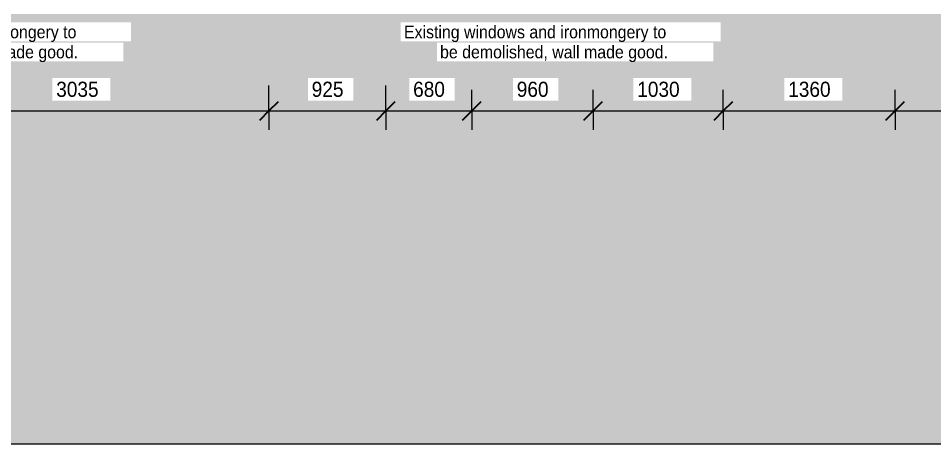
# Model space of a CAD drawing. Header units: millimetres. Extents: x -44638 to 64413, y -26305 to 6660.
# Drawn here: x -23071 to -15828, y -11203 to -7836 of the extents above; entities that cross this region are included whole.
import ezdxf

# ---------------------------------------------------------------- set-up
doc = ezdxf.new("R2010")
doc.units = ezdxf.units.MM
doc.linetypes.add('Demolished', pattern=[7.14375, 4.7625, -2.38125])
for name, color, linetype, lineweight in [('A-ANNO-DIMS', 211, 'Continuous', 5), ('A-ANNO-DIMS-100', 211, 'Continuous', 5), ('A-FLOR', 192, 'Continuous', 9), ('A-FLOR-PATT', 8, 'Continuous', 9), ('G-ANNO-TEXT', 231, 'Continuous', 5)]:
    doc.layers.add(name, color=color, linetype=linetype, lineweight=lineweight)
doc.styles.add('Arial_1', font='arial.ttf', dxfattribs={"width": 0.9, "height": 100})
doc.styles.add('Arial_2', font='arial.ttf', dxfattribs={"width": 0.9, "height": 120})
doc.dimstyles.new('SVA_-_1_2mm_Arial', dxfattribs={"dimscale": 304.8, "dimtxt": 122.431128, "dimasz": 0.492126, "dimexe": 0.492126, "dimexo": 0.0625, "dimgap": 0.246063, "dimtad": 1, "dimdec": 0, "dimrnd": 5, "dimzin": 0, "dimdsep": 46, "dimtxsty": 'Arial_2', "dimblk1": 'OBLIQUE', "dimblk2": 'OBLIQUE', "dimsah": 1, "dimcen": 0.09, "dimdle": 0.492126, "dimazin": 0, "dimtfac": 1, "dimtdec": 4, "dimtix": 1, "dimtmove": 0, "dimatfit": 3, "dimfxl": 1.968504, "dimfxlon": 1, "dimtvp": 1, "dimtfill": 1, "dimtolj": 1, "dimtzin": 0, "dimarcsym": 2})

# ---------------------------------------------------------------- blocks, each defined once
blk = doc.blocks.new('DIMBLOCK31-DEMOLITION - EXISTING GROUND STOREY PLAN')
at = {"layer": 'A-ANNO-DIMS-100'}
for p, q in [((-24122.6, -8568.4), (-24122.6, -8366.6)), ((-21087.6, -8568.4), (-21087.6, -8366.6)), ((-24122.6, -8568.4), (-21087.6, -8568.4)), ((-24122.6, -8568.4), (-24122.6, -8718.4)), ((-21087.6, -8568.4), (-21087.6, -8718.4))]:
    blk.add_line(p, q, dxfattribs=at)
at = {"layer": 'A-ANNO-DIMS-100', "lineweight": 25}
for p, q in [((-24122.6, -8568.4), (-24047.6, -8493.4)), ((-21087.6, -8568.4), (-21012.6, -8493.4)), ((-24122.6, -8568.4), (-24197.6, -8643.4)), ((-21087.6, -8568.4), (-21162.6, -8643.4))]:
    blk.add_line(p, q, dxfattribs=at)
at = {"layer": 'A-ANNO-DIMS-100', "color": 0, "insert": (-22770.8, -8337.6), "char_height": 120, "width": 397.807, "attachment_point": 1, "line_spacing_factor": 0.941778, "style": 'Arial_2', "bg_fill": 3, "box_fill_scale": 1.25, "bg_fill_color": 256, "bg_fill_true_color": 13158600, "bg_fill_transparency": 0}
blk.add_mtext('3035', dxfattribs=at)
blk = doc.blocks.new('_Oblique')
at = {"color": 0, "linetype": 'ByBlock', "lineweight": -2}
blk.add_line((-0.5, -0.5), (0.5, 0.5), dxfattribs=at)
blk = doc.blocks.new('DIMBLOCK32-DEMOLITION - EXISTING GROUND STOREY PLAN')
at = {"layer": 'A-ANNO-DIMS-100'}
for p, q in [((-21087.6, -8568.4), (-21087.6, -8366.6)), ((-20162.6, -8568.4), (-20162.6, -8366.6)), ((-21087.6, -8568.4), (-20162.6, -8568.4)), ((-21087.6, -8568.4), (-21087.6, -8718.4)), ((-20162.6, -8568.4), (-20162.6, -8718.4))]:
    blk.add_line(p, q, dxfattribs=at)
at = {"layer": 'A-ANNO-DIMS-100', "lineweight": 25}
for p, q in [((-21087.6, -8568.4), (-21012.6, -8493.4)), ((-20162.6, -8568.4), (-20087.6, -8493.4)), ((-21087.6, -8568.4), (-21162.6, -8643.4)), ((-20162.6, -8568.4), (-20237.6, -8643.4))]:
    blk.add_line(p, q, dxfattribs=at)
at = {"layer": 'A-ANNO-DIMS-100', "color": 0, "insert": (-20749.4, -8337.6), "char_height": 120, "width": 298.355, "attachment_point": 1, "line_spacing_factor": 0.941778, "style": 'Arial_2', "bg_fill": 3, "box_fill_scale": 1.25, "bg_fill_color": 256, "bg_fill_true_color": 13158600, "bg_fill_transparency": 0}
blk.add_mtext('925', dxfattribs=at)
blk = doc.blocks.new('DIMBLOCK33-DEMOLITION - EXISTING GROUND STOREY PLAN')
at = {"layer": 'A-ANNO-DIMS-100'}
for p, q in [((-20162.6, -8568.4), (-20162.6, -8366.6)), ((-19482.6, -8568.4), (-19482.6, -8403.2)), ((-20162.6, -8568.4), (-19482.6, -8568.4)), ((-20162.6, -8568.4), (-20162.6, -8718.4)), ((-19482.6, -8568.4), (-19482.6, -8718.4))]:
    blk.add_line(p, q, dxfattribs=at)
at = {"layer": 'A-ANNO-DIMS-100', "lineweight": 25}
for p, q in [((-20162.6, -8568.4), (-20087.6, -8493.4)), ((-19482.6, -8568.4), (-19407.6, -8493.4)), ((-20162.6, -8568.4), (-20237.6, -8643.4)), ((-19482.6, -8568.4), (-19557.6, -8643.4))]:
    blk.add_line(p, q, dxfattribs=at)
at = {"layer": 'A-ANNO-DIMS-100', "color": 0, "insert": (-19946.9, -8337.6), "char_height": 120, "width": 298.355, "attachment_point": 1, "line_spacing_factor": 0.941778, "style": 'Arial_2', "bg_fill": 3, "box_fill_scale": 1.25, "bg_fill_color": 256, "bg_fill_true_color": 13158600, "bg_fill_transparency": 0}
blk.add_mtext('680', dxfattribs=at)
blk = doc.blocks.new('DIMBLOCK34-DEMOLITION - EXISTING GROUND STOREY PLAN')
at = {"layer": 'A-ANNO-DIMS-100'}
for p, q in [((-19482.6, -8568.4), (-19482.6, -8403.2)), ((-18522.6, -8568.4), (-18522.6, -8403.2)), ((-19482.6, -8568.4), (-18522.6, -8568.4)), ((-19482.6, -8568.4), (-19482.6, -8718.4)), ((-18522.6, -8568.4), (-18522.6, -8718.4))]:
    blk.add_line(p, q, dxfattribs=at)
at = {"layer": 'A-ANNO-DIMS-100', "lineweight": 25}
for p, q in [((-19482.6, -8568.4), (-19407.6, -8493.4)), ((-18522.6, -8568.4), (-18447.6, -8493.4)), ((-19482.6, -8568.4), (-19557.6, -8643.4)), ((-18522.6, -8568.4), (-18597.6, -8643.4))]:
    blk.add_line(p, q, dxfattribs=at)
at = {"layer": 'A-ANNO-DIMS-100', "color": 0, "insert": (-19126.9, -8337.6), "char_height": 120, "width": 298.355, "attachment_point": 1, "line_spacing_factor": 0.941778, "style": 'Arial_2', "bg_fill": 3, "box_fill_scale": 1.25, "bg_fill_color": 256, "bg_fill_true_color": 13158600, "bg_fill_transparency": 0}
blk.add_mtext('960', dxfattribs=at)
blk = doc.blocks.new('DIMBLOCK35-DEMOLITION - EXISTING GROUND STOREY PLAN')
at = {"layer": 'A-ANNO-DIMS-100'}
for p, q in [((-18522.6, -8568.4), (-18522.6, -8403.2)), ((-17493.6, -8568.4), (-17493.6, -8403.2)), ((-18522.6, -8568.4), (-17493.6, -8568.4)), ((-18522.6, -8568.4), (-18522.6, -8718.4)), ((-17493.6, -8568.4), (-17493.6, -8718.4))]:
    blk.add_line(p, q, dxfattribs=at)
at = {"layer": 'A-ANNO-DIMS-100', "lineweight": 25}
for p, q in [((-18522.6, -8568.4), (-18447.6, -8493.4)), ((-17493.6, -8568.4), (-17418.6, -8493.4)), ((-18522.6, -8568.4), (-18597.6, -8643.4)), ((-17493.6, -8568.4), (-17568.6, -8643.4))]:
    blk.add_line(p, q, dxfattribs=at)
at = {"layer": 'A-ANNO-DIMS-100', "color": 0, "insert": (-18173.8, -8337.6), "char_height": 120, "width": 397.807, "attachment_point": 1, "line_spacing_factor": 0.941778, "style": 'Arial_2', "bg_fill": 3, "box_fill_scale": 1.25, "bg_fill_color": 256, "bg_fill_true_color": 13158600, "bg_fill_transparency": 0}
blk.add_mtext('1030', dxfattribs=at)
blk = doc.blocks.new('DIMBLOCK36-DEMOLITION - EXISTING GROUND STOREY PLAN')
at = {"layer": 'A-ANNO-DIMS-100'}
for p, q in [((-17493.6, -8568.4), (-17493.6, -8403.2)), ((-16133.6, -8568.4), (-16133.6, -8403.2)), ((-17493.6, -8568.4), (-16133.6, -8568.4)), ((-17493.6, -8568.4), (-17493.6, -8718.4)), ((-16133.6, -8568.4), (-16133.6, -8718.4))]:
    blk.add_line(p, q, dxfattribs=at)
at = {"layer": 'A-ANNO-DIMS-100', "lineweight": 25}
for p, q in [((-17493.6, -8568.4), (-17418.6, -8493.4)), ((-16133.6, -8568.4), (-16058.6, -8493.4)), ((-17493.6, -8568.4), (-17568.6, -8643.4)), ((-16133.6, -8568.4), (-16208.6, -8643.4))]:
    blk.add_line(p, q, dxfattribs=at)
at = {"layer": 'A-ANNO-DIMS-100', "color": 0, "insert": (-16979.3, -8337.6), "char_height": 120, "width": 397.807, "attachment_point": 1, "line_spacing_factor": 0.941778, "style": 'Arial_2', "bg_fill": 3, "box_fill_scale": 1.25, "bg_fill_color": 256, "bg_fill_true_color": 13158600, "bg_fill_transparency": 0}
blk.add_mtext('1360', dxfattribs=at)
blk = doc.blocks.new('DIMBLOCK37-DEMOLITION - EXISTING GROUND STOREY PLAN')
at = {"layer": 'A-ANNO-DIMS-100'}
for p, q in [((-16133.6, -8568.4), (-16133.6, -8403.2)), ((-14658.6, -8568.4), (-14658.6, -8403.2)), ((-16133.6, -8568.4), (-14658.6, -8568.4)), ((-16133.6, -8568.4), (-16133.6, -8718.4)), ((-14658.6, -8568.4), (-14658.6, -8718.4))]:
    blk.add_line(p, q, dxfattribs=at)
at = {"layer": 'A-ANNO-DIMS-100', "lineweight": 25}
for p, q in [((-16133.6, -8568.4), (-16058.6, -8493.4)), ((-14658.6, -8568.4), (-14583.6, -8493.4)), ((-16133.6, -8568.4), (-16208.6, -8643.4)), ((-14658.6, -8568.4), (-14733.6, -8643.4))]:
    blk.add_line(p, q, dxfattribs=at)
at = {"layer": 'A-ANNO-DIMS-100', "color": 0, "insert": (-15561.8, -8337.6), "char_height": 120, "width": 397.807, "attachment_point": 1, "line_spacing_factor": 0.941778, "style": 'Arial_2', "bg_fill": 3, "box_fill_scale": 1.25, "bg_fill_color": 256, "bg_fill_true_color": 13158600, "bg_fill_transparency": 0}
blk.add_mtext('1475', dxfattribs=at)

msp = doc.modelspace()

# ---------------------------------------------------------------- hatches: boundary and pattern name
at = {"layer": 'A-FLOR-PATT', "linetype": 'Demolished', "lineweight": 5}
h = msp.add_hatch(dxfattribs=at)
h.set_pattern_fill('FP_49', color=53, style=0, pattern_type=2)
h.set_pattern_definition([(225, (11927.06, 9502.67), (1e-14, -141.42136), [300, -100]), (315, (11856.35, 9431.96), (0, -141.42136), [300, -100])])
h.paths.add_polyline_path([(-4281.7, -11202.7), (6152.4, -11202.7), (6152.4, -7802.7), (-26902.6, -7802.7), (-26902.6, -8222.2), (-28326.6, -8222.2), (-28326.6, -7802.7), (-30006.6, -7802.7), (-30006.6, -11202.7), (-17734.2, -11202.7)])
h.paths.add_polyline_path([(-28064.6, -7960.2), (-27164.6, -7960.2), (-27164.6, -7802.7), (-28064.6, -7802.7)])

# ---------------------------------------------------------------- linework, layer by layer
at = {"layer": 'A-FLOR', "color": 254, "linetype": 'Demolished', "lineweight": 5}
msp.add_line((-30006.6, -11202.7), (6152.4, -11202.7), dxfattribs=at)

# ---------------------------------------------------------------- next in the draw order: texts
at = {"layer": 'G-ANNO-TEXT', "color": 7, "char_height": 100, "width": 2482.024, "attachment_point": 1, "style": 'Arial_1', "bg_fill": 3, "box_fill_scale": 1.25, "bg_fill_color": 256, "bg_fill_true_color": 13158600, "bg_fill_transparency": 0}
for insert in [(-24686.2, -7893.9), (-20019.3, -7893.9)]:
    msp.add_mtext('Existing windows and ironmongery to ', dxfattribs=dict(at, insert=insert))

# ---------------------------------------------------------------- next in the draw order: dimensions: what is measured, and where the dimension line sits
at = {"layer": 'A-ANNO-DIMS'}
dim = msp.add_linear_dim(base=(-21087.6, -8568.4), p1=(-24122.6, -8366.6), p2=(-21087.6, -8366.6), dimstyle='SVA_-_1_2mm_Arial', override={"dimpost": '<>', "dimfxl": 3035}, dxfattribs=at)
dim.commit()
dim.dimension.update_dxf_attribs({"geometry": 'DIMBLOCK31-DEMOLITION - EXISTING GROUND STOREY PLAN', "text_midpoint": (-22605.1, -8432.1)})

# ---------------------------------------------------------------- next in the draw order: texts
at = {"layer": 'G-ANNO-TEXT', "color": 7, "char_height": 100, "width": 2135.695, "attachment_point": 1, "style": 'Arial_1', "bg_fill": 3, "box_fill_scale": 1.25, "bg_fill_color": 256, "bg_fill_true_color": 13158600, "bg_fill_transparency": 0}
for insert in [(-24400.5, -8052.6), (-19733.6, -8052.6)]:
    msp.add_mtext('be demolished, wall made good.', dxfattribs=dict(at, insert=insert))

# ---------------------------------------------------------------- next in the draw order: dimensions: what is measured, and where the dimension line sits
at = {"layer": 'A-ANNO-DIMS'}
dim = msp.add_linear_dim(base=(-20162.6, -8568.4), p1=(-21087.6, -8366.6), p2=(-20162.6, -8366.6), dimstyle='SVA_-_1_2mm_Arial', override={"dimpost": '<>', "dimfxl": 925}, dxfattribs=at)
dim.commit()
dim.dimension.update_dxf_attribs({"geometry": 'DIMBLOCK32-DEMOLITION - EXISTING GROUND STOREY PLAN', "text_midpoint": (-20625.1, -8432.1)})

# ---------------------------------------------------------------- next in the draw order: dimensions: what is measured, and where the dimension line sits
dim = msp.add_linear_dim(base=(-19482.6, -8568.4), p1=(-20162.6, -8366.6), p2=(-19482.6, -8403.2), dimstyle='SVA_-_1_2mm_Arial', override={"dimpost": '<>', "dimfxl": 680.986517}, dxfattribs=at)
dim.commit()
dim.dimension.update_dxf_attribs({"geometry": 'DIMBLOCK33-DEMOLITION - EXISTING GROUND STOREY PLAN', "text_midpoint": (-19822.6, -8432.1)})

# ---------------------------------------------------------------- next in the draw order: dimensions: what is measured, and where the dimension line sits
dim = msp.add_linear_dim(base=(-18522.6, -8568.4), p1=(-19482.6, -8403.2), p2=(-18522.6, -8403.2), dimstyle='SVA_-_1_2mm_Arial', override={"dimpost": '<>', "dimfxl": 960}, dxfattribs=at)
dim.commit()
dim.dimension.update_dxf_attribs({"geometry": 'DIMBLOCK34-DEMOLITION - EXISTING GROUND STOREY PLAN', "text_midpoint": (-19002.6, -8432.1)})

# ---------------------------------------------------------------- next in the draw order: dimensions: what is measured, and where the dimension line sits
dim = msp.add_linear_dim(base=(-17493.6, -8568.4), p1=(-18522.6, -8403.2), p2=(-17493.6, -8403.2), dimstyle='SVA_-_1_2mm_Arial', override={"dimpost": '<>', "dimfxl": 1029}, dxfattribs=at)
dim.commit()
dim.dimension.update_dxf_attribs({"geometry": 'DIMBLOCK35-DEMOLITION - EXISTING GROUND STOREY PLAN', "text_midpoint": (-18008.1, -8432.1)})

# ---------------------------------------------------------------- next in the draw order: dimensions: what is measured, and where the dimension line sits
dim = msp.add_linear_dim(base=(-16133.6, -8568.4), p1=(-17493.6, -8403.2), p2=(-16133.6, -8403.2), dimstyle='SVA_-_1_2mm_Arial', override={"dimpost": '<>', "dimfxl": 1360}, dxfattribs=at)
dim.commit()
dim.dimension.update_dxf_attribs({"geometry": 'DIMBLOCK36-DEMOLITION - EXISTING GROUND STOREY PLAN', "text_midpoint": (-16813.6, -8432.1)})

# ---------------------------------------------------------------- next in the draw order: dimensions: what is measured, and where the dimension line sits
dim = msp.add_linear_dim(base=(-14658.6, -8568.4), p1=(-16133.6, -8403.2), p2=(-14658.6, -8403.2), dimstyle='SVA_-_1_2mm_Arial', override={"dimpost": '<>', "dimfxl": 1475}, dxfattribs=at)
dim.commit()
dim.dimension.update_dxf_attribs({"geometry": 'DIMBLOCK37-DEMOLITION - EXISTING GROUND STOREY PLAN', "text_midpoint": (-15396.1, -8432.1)})

doc.saveas('drawing.dxf')
